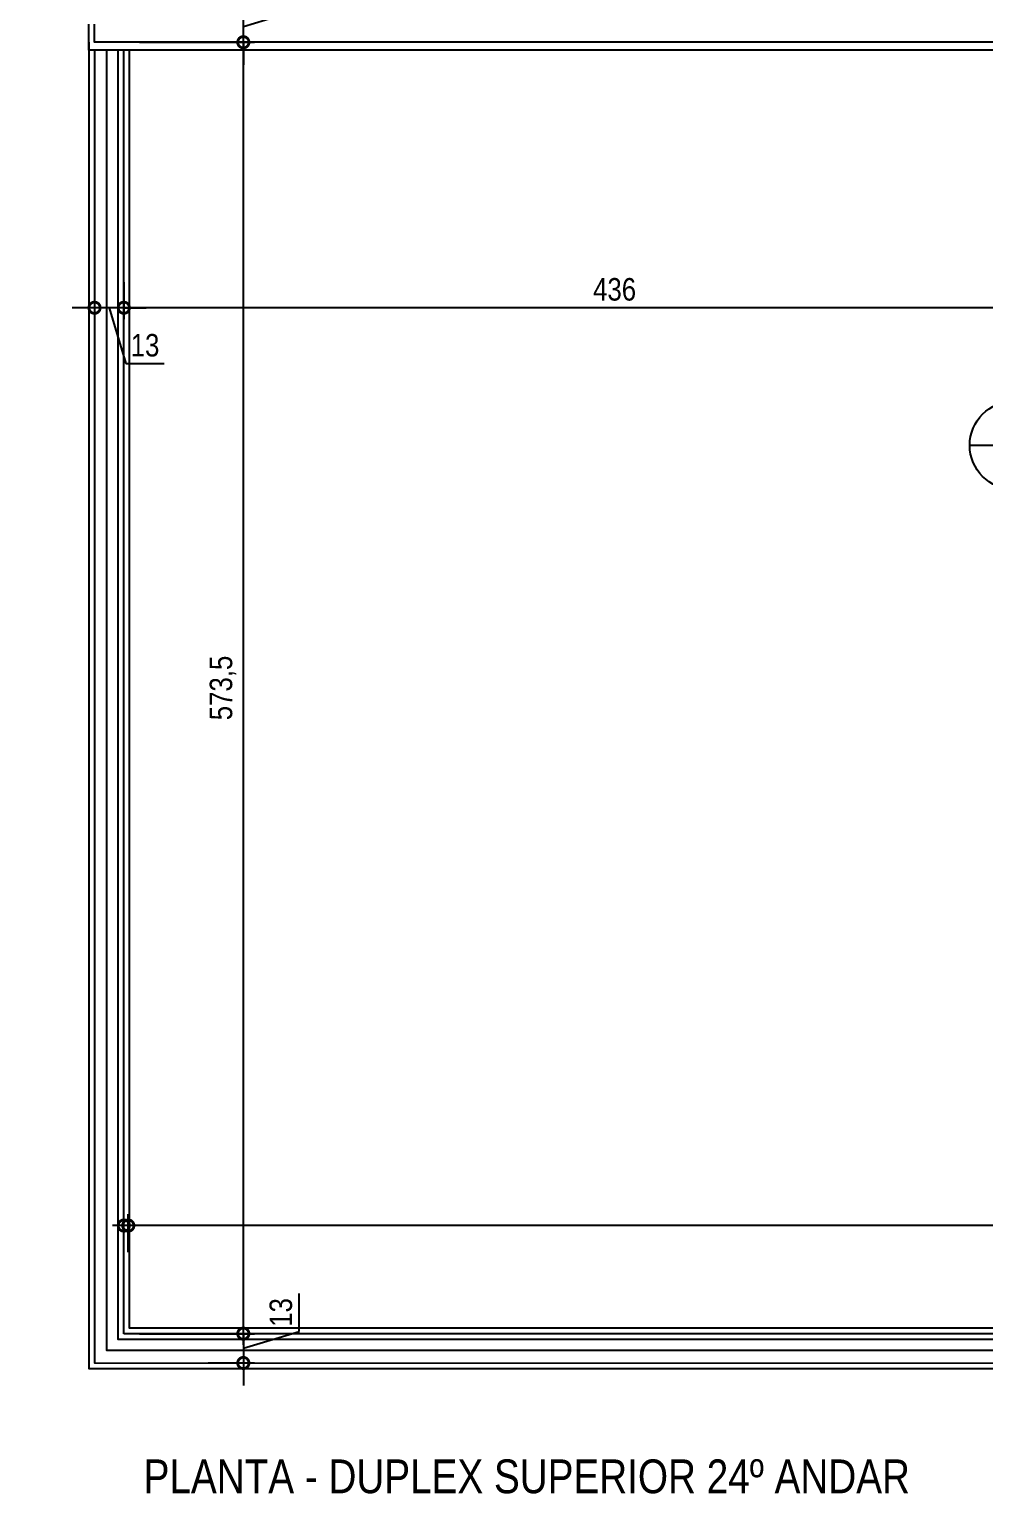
# Model space of a CAD drawing. Header units: metres. Extents: x -23 to 570, y -25 to 184.
# Drawn here: x 78.33 to 82.57, y -3.31 to 3.19 of the extents above; entities that cross this region are included whole.
import ezdxf
from ezdxf.enums import TextEntityAlignment as Align

# ---------------------------------------------------------------- set-up
doc = ezdxf.new("R2010")
doc.units = ezdxf.units.M
doc.header["$LTSCALE"] = 0.1
for name, color, linetype in [('ARQ-DIM', 2, 'Continuous'), ('ARQ-SIM', 1, 'Continuous'), ('ARQ-TXT', 2, 'Continuous'), ('DUPLEX SUPERIOR$0$ARQ-ALV ACAB', 4, 'Continuous'), ('DUPLEX SUPERIOR$0$ARQ-ALV OSSO', 5, 'Continuous'), ('DUPLEX SUPERIOR$0$ARQ-AUX', 7, 'Continuous'), ('DUPLEX SUPERIOR$0$ARQ-AUX2', 2, 'Continuous'), ('DUPLEX SUPERIOR$0$ARQ-HID', 7, 'Continuous'), ('DUPLEX SUPERIOR$0$ARQ-MOB', 7, 'Continuous')]:
    doc.layers.add(name, color=color, linetype=linetype)
doc.styles.add('Adesa', font='ARIALN.TTF')
doc.dimstyles.new('ADESA 1-0050', dxfattribs={"dimtxt": 0.1, "dimasz": 0.1, "dimexe": 0.05, "dimexo": 0.05, "dimgap": 0.03, "dimtad": 1, "dimdec": 1, "dimlfac": 100, "dimzin": 12, "dimtxsty": 'Adesa', "dimblk": 'DOTSMALL', "dimcen": 1, "dimdle": 0.05, "dimclrd": 1, "dimclre": 1, "dimclrt": 256, "dimazin": 3, "dimtm": 1e-09, "dimtfac": 1, "dimtdec": 1, "dimtmove": 1, "dimatfit": 0, "dimldrblk": 'DOTSMALL', "dimfxl": 0.8, "dimtvp": 2, "dimtolj": 1, "dimtzin": 0, "dimarcsym": 0})

# ---------------------------------------------------------------- blocks, each defined once
blk = doc.blocks.new('DUPLEX SUPERIOR$0$planta duplex inferior tipo 1')
at = {"layer": 'DUPLEX SUPERIOR$0$ARQ-ALV ACAB'}
for points in [[(-0.025, 0.0699), (-0.025, 5.96), (11.0749, 5.9601)], [(4.4649, 1.58), (4.4649, 0.1049), (0.15, 0.1049)]]:
    blk.add_lwpolyline(points, dxfattribs=at)
at = {"layer": 'DUPLEX SUPERIOR$0$ARQ-ALV ACAB', "elevation": 0}
for points in [[(11.095, 5.7801), (0.155, 5.78), (0.155, 0.1049)], [(0.15, 0.1049), (-0.025, 0.1049), (-0.025, -0.0101)]]:
    blk.add_lwpolyline(points, dxfattribs=at)
at = {"layer": 'DUPLEX SUPERIOR$0$ARQ-ALV OSSO'}
blk.add_lwpolyline([(4.4899, 1.575), (4.4899, 0.0699), (0, 0.0699), (0, -0.0101)], dxfattribs=at)
at = {"layer": 'DUPLEX SUPERIOR$0$ARQ-ALV OSSO', "elevation": 0}
blk.add_lwpolyline([(0, 0.0699), (0, -0.0101)], dxfattribs=at)
at = {"layer": 'DUPLEX SUPERIOR$0$ARQ-AUX'}
for p, q in [((11.095, 5.805, 0), (0.13, 5.8049, 0)), ((0.13, 5.8049, 0), (0.13, 0.1049, 0))]:
    blk.add_line(p, q, dxfattribs=at)
blk.add_lwpolyline([(0, 0.1049), (0, 5.935), (11.095, 5.9351)], dxfattribs=at)
at = {"layer": 'DUPLEX SUPERIOR$0$ARQ-AUX2'}
blk.add_line((0.15, 0.0699, 0), (0, 0.0699, 0), dxfattribs=at)
for points in [[(11.095, 5.8801), (0.055, 5.88), (0.055, 0.1049)], [(11.095, 5.8301), (0.105, 5.83), (0.105, 0.1049)]]:
    blk.add_lwpolyline(points, dxfattribs=at)
blk = doc.blocks.new('DUPLEX SUPERIOR$0$MOB_Jacuzzi-SPA J180 Quality')
h = blk.add_hatch()
h.set_pattern_fill('DOTS', color=251, scale=30, style=0)
h.set_pattern_definition([(4e-14, (-2e-12, 0), (0.9375, 1.875), [0, -1.875])])
h.paths.add_polyline_path([(333.01, -53.49), (278.51, -53.49), (278.51, -107.99, 0.414214)])
h.paths.add_polyline_path([(278.51, -53.49), (242.69, -53.49, -0.018763), (241.84, -80.26, 0.306451), (254.78, -102.55, 0.113107), (278.51, -107.99)])
h.paths.add_polyline_path([(333.01, -53.49, 0.414214), (278.51, 1.01), (278.51, -53.49)])
h.paths.add_polyline_path([(278.51, 1.01, 0.153802), (247.27, -8.83, 0.542604), (247.49, -15.54, -0.759815), (244.51, -26.28), (244.19, -26.28, 0.435355), (241.7, -28.96, -0.017198), (242.69, -53.49), (278.51, -53.49)])
h.paths.add_polyline_path([(766.01, -48.3), (1414.82, -48.3), (1414.82, 326.7), (766.01, 326.7)], flags=9)
blk = doc.blocks.new('DUPLEX SUPERIOR$0$layout dupl sup tipo 1')
at = {"layer": 'DUPLEX SUPERIOR$0$ARQ-MOB', "xscale": -0.01, "yscale": 0.01, "zscale": 0.01}
blk.add_blockref('DUPLEX SUPERIOR$0$MOB_Jacuzzi-SPA J180 Quality', (-30.3674, -3.9016, -0.1142), dxfattribs=at)
blk = doc.blocks.new('DUPLEX SUPERIOR')
at = {"layer": 'DUPLEX SUPERIOR$0$ARQ-HID', "xscale": -1}
blk.add_blockref('DUPLEX SUPERIOR$0$planta duplex inferior tipo 1', (21.38, -3.2049, 0), dxfattribs=at)
at = {"layer": 'DUPLEX SUPERIOR$0$ARQ-MOB', "xscale": -1}
blk.add_blockref('DUPLEX SUPERIOR$0$layout dupl sup tipo 1', (-15.315, 0.0591, 0.1142), dxfattribs=at)
blk = doc.blocks.new('TIPO COTA$0$Chamada_planta')
at = {"layer": 'ARQ-SIM'}
blk.add_line((-1.304, 0), (1.304, 0), dxfattribs=at)
blk.add_circle((0, 0), 1.304, dxfattribs=at)
at = {"layer": 'ARQ-SIM', "color": 2, "style": 'Adesa'}
for tag, p in [('NUMERO', (0, 0.234)), ('C.D.', (0, -0.272))]:
    blk.add_attdef(tag, text='', height=0.5, dxfattribs=at).set_placement(p, align=Align.MIDDLE_CENTER)
blk = doc.blocks.new('_DotSmall')
at = {"color": 0, "linetype": 'ByBlock', "const_width": 0.5}
blk.add_lwpolyline([(-0.0625, 0, 1), (0.0625, 0, 1)], format="xyb", close=True, dxfattribs=at)
blk = doc.blocks.new('*D532')
at = {"layer": 'ARQ-DIM', "color": 1, "lineweight": -2, "transparency": 16777216}
for p, q in [((78.75, -2.2375), (78.75, -2.0699)), ((89.74, -2.2375), (89.74, -2.0699)), ((89.79, -2.1199), (78.7, -2.1199))]:
    blk.add_line(p, q, dxfattribs=at)
at = {"layer": 'Defpoints', "color": 0, "transparency": 16777216}
for p in [(78.75, -2.1199), (78.75, -2.2875), (89.74, -2.2875, 0)]:
    blk.add_point(p, dxfattribs=at)
at = {"layer": 'ARQ-DIM', "color": 1, "lineweight": -2, "transparency": 16777216, "xscale": 0.1, "yscale": 0.1, "zscale": 0.1, "rotation": 180}
blk.add_blockref('_DotSmall', (78.75, -2.1199), dxfattribs=at)
at = {"layer": 'ARQ-DIM', "color": 1, "lineweight": -2, "transparency": 16777216, "xscale": 0.1, "yscale": 0.1, "zscale": 0.1}
blk.add_blockref('_DotSmall', (89.74, -2.1199), dxfattribs=at)
at = {"layer": 'ARQ-DIM', "transparency": 16777216, "insert": (84.245, -2.0389), "char_height": 0.1, "attachment_point": 5, "style": 'Adesa'}
blk.add_mtext('\\A1;1099', dxfattribs=at)
blk = doc.blocks.new('*D463')
at = {"layer": 'ARQ-DIM', "color": 1, "lineweight": -2, "transparency": 16777216}
for p, q in [((78.75, 2.0697), (78.75, 1.9059)), ((83.1099, 2.0697), (83.1099, 1.9059)), ((83.1599, 1.9559), (78.7, 1.9559))]:
    blk.add_line(p, q, dxfattribs=at)
at = {"layer": 'Defpoints', "color": 0, "transparency": 16777216}
for p in [(78.75, 2.1197, 0), (83.1099, 2.1197, 0), (78.75, 1.9559)]:
    blk.add_point(p, dxfattribs=at)
at = {"layer": 'ARQ-DIM', "color": 1, "lineweight": -2, "transparency": 16777216, "xscale": 0.1, "yscale": 0.1, "zscale": 0.1, "rotation": 180}
blk.add_blockref('_DotSmall', (78.75, 1.9559), dxfattribs=at)
at = {"layer": 'ARQ-DIM', "color": 1, "lineweight": -2, "transparency": 16777216, "xscale": 0.1, "yscale": 0.1, "zscale": 0.1}
blk.add_blockref('_DotSmall', (83.1099, 1.9559), dxfattribs=at)
at = {"layer": 'ARQ-DIM', "transparency": 16777216, "insert": (80.93, 2.037), "char_height": 0.1, "attachment_point": 5, "style": 'Adesa'}
blk.add_mtext('\\A1;436', dxfattribs=at)
blk = doc.blocks.new('*D464')
at = {"layer": 'ARQ-DIM', "color": 1, "lineweight": -2, "transparency": 16777216}
for p, q in [((78.6199, 2.0197), (78.6199, 1.9059)), ((78.75, 2.0197), (78.75, 1.9059)), ((78.6199, 1.9559), (78.5199, 1.9559)), ((78.75, 1.9559), (78.6199, 1.9559)), ((78.75, 1.9559), (78.6199, 1.9559)), ((78.685, 1.9559), (78.7594, 1.7078)), ((78.75, 1.9559), (78.85, 1.9559)), ((78.7594, 1.7078), (78.9291, 1.7078))]:
    blk.add_line(p, q, dxfattribs=at)
at = {"layer": 'Defpoints', "color": 0, "transparency": 16777216}
for p in [(78.6199, 2.0697, 0), (78.75, 2.0697, 0), (78.6199, 1.9559)]:
    blk.add_point(p, dxfattribs=at)
at = {"layer": 'ARQ-DIM', "color": 1, "lineweight": -2, "transparency": 16777216, "xscale": 0.1, "yscale": 0.1, "zscale": 0.1}
blk.add_blockref('_DotSmall', (78.6199, 1.9559), dxfattribs=at)
at = {"layer": 'ARQ-DIM', "color": 1, "lineweight": -2, "transparency": 16777216, "xscale": 0.1, "yscale": 0.1, "zscale": 0.1, "rotation": 180}
blk.add_blockref('_DotSmall', (78.75, 1.9559), dxfattribs=at)
at = {"layer": 'ARQ-DIM', "transparency": 16777216, "insert": (78.8443, 1.7888), "char_height": 0.1, "attachment_point": 5, "style": 'Adesa'}
blk.add_mtext('\\A1;13', dxfattribs=at)
blk = doc.blocks.new('*D465')
at = {"layer": 'ARQ-DIM', "color": 1, "lineweight": -2, "transparency": 16777216}
for p, q in [((78.8199, 3.1349), (79.3309, 3.1349)), ((79.2809, -2.65), (79.2809, 3.1849)), ((78.8199, -2.6), (79.3309, -2.6))]:
    blk.add_line(p, q, dxfattribs=at)
at = {"layer": 'Defpoints', "color": 0, "transparency": 16777216}
for p in [(78.7699, 3.1349, 0), (79.2809, 3.1349), (78.7699, -2.6, 0)]:
    blk.add_point(p, dxfattribs=at)
at = {"layer": 'ARQ-DIM', "color": 1, "lineweight": -2, "transparency": 16777216, "xscale": 0.1, "yscale": 0.1, "zscale": 0.1}
for p, rotation in [((79.2809, 3.1349), 90), ((79.2809, -2.6), 270)]:
    blk.add_blockref('_DotSmall', p, dxfattribs=dict(at, rotation=rotation))
at = {"layer": 'ARQ-DIM', "transparency": 16777216, "insert": (79.1908, 0.2675), "char_height": 0.1, "attachment_point": 5, "rotation": 90, "style": 'Adesa'}
blk.add_mtext('\\A1;573,5', dxfattribs=at)
blk = doc.blocks.new('*D466')
at = {"layer": 'ARQ-DIM', "color": 1, "lineweight": -2, "transparency": 16777216}
for p, q in [((79.5265, 3.2786), (79.5265, 3.4481)), ((79.2809, 3.2749), (79.2809, 3.3749)), ((79.1254, 3.2749), (79.3309, 3.2749)), ((79.2809, 3.2049), (79.5265, 3.2786)), ((79.2809, 3.1349), (79.2809, 3.2749)), ((79.2809, 3.1349), (79.2809, 3.2749)), ((79.1254, 3.1349), (79.3309, 3.1349)), ((79.2809, 3.1349), (79.2809, 3.0349))]:
    blk.add_line(p, q, dxfattribs=at)
at = {"layer": 'Defpoints', "color": 0, "transparency": 16777216}
for p in [(79.0754, 3.2749, 0), (79.2809, 3.2749), (79.0754, 3.1349)]:
    blk.add_point(p, dxfattribs=at)
at = {"layer": 'ARQ-DIM', "color": 1, "lineweight": -2, "transparency": 16777216, "xscale": 0.1, "yscale": 0.1, "zscale": 0.1}
for p, rotation in [((79.2809, 3.2749), 270), ((79.2809, 3.1349), 90)]:
    blk.add_blockref('_DotSmall', p, dxfattribs=dict(at, rotation=rotation))
at = {"layer": 'ARQ-DIM', "transparency": 16777216, "insert": (79.4463, 3.3634), "char_height": 0.1, "attachment_point": 5, "rotation": 90, "style": 'Adesa'}
blk.add_mtext('\\A1;14', dxfattribs=at)
blk = doc.blocks.new('*D467')
at = {"layer": 'ARQ-DIM', "color": 1, "lineweight": -2, "transparency": 16777216}
for p, q in [((79.529, -2.5905), (79.529, -2.4209)), ((79.2809, -2.6), (79.2809, -2.5)), ((79.1254, -2.6), (79.3309, -2.6)), ((79.2809, -2.665), (79.529, -2.5905)), ((79.2809, -2.6), (79.2809, -2.73)), ((79.2809, -2.6), (79.2809, -2.73)), ((79.1244, -2.73), (79.3309, -2.73)), ((79.2809, -2.73), (79.2809, -2.83))]:
    blk.add_line(p, q, dxfattribs=at)
at = {"layer": 'Defpoints', "color": 0, "transparency": 16777216}
for p in [(79.0754, -2.6), (79.0744, -2.73, 0), (79.2809, -2.73)]:
    blk.add_point(p, dxfattribs=at)
at = {"layer": 'ARQ-DIM', "color": 1, "lineweight": -2, "transparency": 16777216, "xscale": 0.1, "yscale": 0.1, "zscale": 0.1}
for p, rotation in [((79.2809, -2.6), 270), ((79.2809, -2.73), 90)]:
    blk.add_blockref('_DotSmall', p, dxfattribs=dict(at, rotation=rotation))
at = {"layer": 'ARQ-DIM', "transparency": 16777216, "insert": (79.448, -2.5057), "char_height": 0.1, "attachment_point": 5, "rotation": 90, "style": 'Adesa'}
blk.add_mtext('\\A1;13', dxfattribs=at)
blk = doc.blocks.new('*D472')
at = {"layer": 'ARQ-DIM', "color": 1, "lineweight": -2, "transparency": 16777216}
for p, q in [((78.7699, -2.2375), (78.7699, -2.0699)), ((89.74, -2.2375), (89.74, -2.0699)), ((89.79, -2.1199), (78.7199, -2.1199))]:
    blk.add_line(p, q, dxfattribs=at)
at = {"layer": 'Defpoints', "color": 0, "transparency": 16777216}
for p in [(78.7699, -2.1199), (78.7699, -2.2875, 0), (89.74, -2.2875)]:
    blk.add_point(p, dxfattribs=at)
at = {"layer": 'ARQ-DIM', "color": 1, "lineweight": -2, "transparency": 16777216, "xscale": 0.1, "yscale": 0.1, "zscale": 0.1, "rotation": 180}
blk.add_blockref('_DotSmall', (78.7699, -2.1199), dxfattribs=at)
at = {"layer": 'ARQ-DIM', "color": 1, "lineweight": -2, "transparency": 16777216, "xscale": 0.1, "yscale": 0.1, "zscale": 0.1}
blk.add_blockref('_DotSmall', (89.74, -2.1199), dxfattribs=at)
at = {"layer": 'ARQ-DIM', "transparency": 16777216, "insert": (84.255, -2.0389), "char_height": 0.1, "attachment_point": 5, "style": 'Adesa'}
blk.add_mtext('\\A1;1097', dxfattribs=at)

msp = doc.modelspace()

# ---------------------------------------------------------------- texts
at = {"layer": 'ARQ-TXT', "ltscale": 0.5, "style": 'Adesa'}
msp.add_text('PLANTA - DUPLEX SUPERIOR 24º ANDAR', height=0.15, dxfattribs=at).set_placement((78.8381, -3.3085))

# ---------------------------------------------------------------- next in the draw order: block references
at = {"rotation": 180}
msp.add_blockref('DUPLEX SUPERIOR', (100, 0), dxfattribs=at)

# ---------------------------------------------------------------- next in the draw order: block references
at = {"layer": 'ARQ-SIM'}
ref = msp.add_blockref('TIPO COTA$0$Chamada_planta', (82.7032, 1.345), dxfattribs=dict(at, xscale=0.15, yscale=0.15, zscale=0.15))
ref.add_attrib('NUMERO', 'AL', dxfattribs={"color": 2, "height": 0.08, "style": 'Adesa'}).set_placement((82.7032, 1.4013), align=Align.MIDDLE_CENTER)
ref.add_attrib('C.D.', '09', dxfattribs={"color": 2, "height": 0.08, "style": 'Adesa'}).set_placement((82.704, 1.2789), align=Align.MIDDLE_CENTER)

# ---------------------------------------------------------------- next in the draw order: dimensions: what is measured, and where the dimension line sits
at = {"layer": 'ARQ-DIM'}
for base, p1, p2, picture, middle in [((79.2809, 3.2749, 0), (79.0754, 3.1349, 0), (79.0754, 3.2749, 0), '*D466', (79.4463, 3.3086, 0)), ((79.2809, 3.1349, 0), (78.7699, -2.6, 0), (78.7699, 3.1349, 0), '*D465', (79.1908, 0.2675, 0)), ((79.2809, -2.73, 0), (79.0754, -2.6, 0), (79.0744, -2.73, 0), '*D467', (79.448, -2.5605, 0))]:
    dim = msp.add_linear_dim(base=base, p1=p1, p2=p2, angle=270, dimstyle='ADESA 1-0050', dxfattribs=at)
    dim.commit()
    dim.dimension.update_dxf_attribs({"geometry": picture, "text_midpoint": middle})
for base, p1, p2, picture, middle in [((78.75, 1.9559, 0), (83.1099, 2.1197, 0), (78.75, 2.1197), '*D463', (80.93, 2.037, 0)), ((78.6199, 1.9559, 0), (78.75, 2.0697), (78.6199, 2.0697, 0), '*D464', (78.7894, 1.7888, 0)), ((78.75, -2.1199), (89.74, -2.2875, 0), (78.75, -2.2875), '*D532', (84.245, -2.0389)), ((78.7699, -2.1199, 0), (89.74, -2.2875, 0), (78.7699, -2.2875, 0), '*D472', (84.255, -2.0389, 0))]:
    dim = msp.add_linear_dim(base=base, p1=p1, p2=p2, dimstyle='ADESA 1-0050', dxfattribs=at)
    dim.commit()
    dim.dimension.update_dxf_attribs({"geometry": picture, "text_midpoint": middle})

doc.saveas('drawing.dxf')
